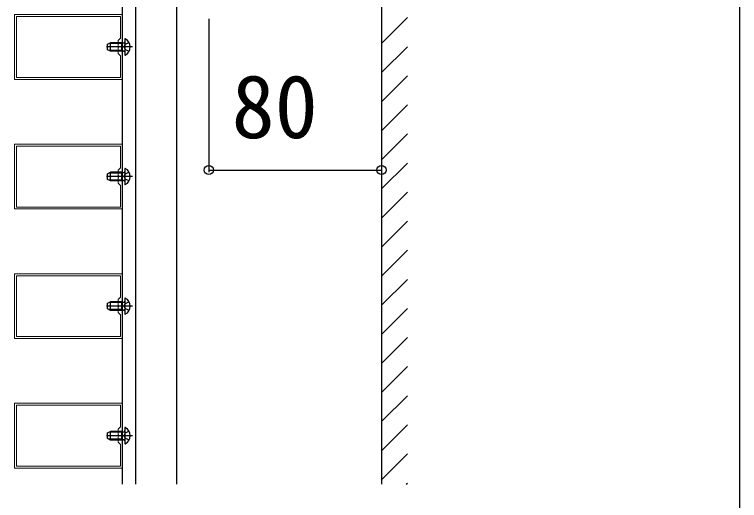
# Model space of a CAD drawing. Units: millimetres, scale not verified. Extents: x -1750 to 1750, y -2608 to 2592.
# Drawn here: x -60 to 275.8, y 1298.5 to 1523.5 of the extents above; entities that cross this region are included whole.
import ezdxf
from ezdxf.enums import TextEntityAlignment as Align

# ---------------------------------------------------------------- set-up
doc = ezdxf.new("R2010")
doc.units = ezdxf.units.MM
doc.header["$LTSCALE"] = 14
doc.layers.add('0-3_YKK_11', color=7, linetype='Continuous', lineweight=18)
for name, color, linetype in [('0-4_YKK_12', 2, 'Continuous'), ('0-5_YKK_13', 4, 'Continuous'), ('0-6_YKK_D', 6, 'Continuous'), ('0-8_YSS_K', 3, 'Continuous')]:
    doc.layers.add(name, color=color, linetype=linetype)
doc.styles.add('ＭＳ ゴシック', font='')
doc.styles.get('ＭＳ ゴシック').set_extended_font_data('MS Gothic')

msp = doc.modelspace()

# ---------------------------------------------------------------- linework, layer by layer
at = {"layer": '0-3_YKK_11'}
for points in [[(-60, 1493.5), (-10, 1493.5), (-10, 1523.5), (-60, 1523.5)], [(-59.1, 1494.4), (-10.9, 1494.4), (-10.9, 1504.4), (-12, 1505.5), (-12, 1508.04), (-11.88, 1508.23), (-11.88, 1508.77), (-12, 1508.96), (-12, 1511.5), (-10.9, 1512.6), (-10.9, 1522.6), (-59.1, 1522.6)], [(-60, 1433.5), (-10, 1433.5), (-10, 1463.5), (-60, 1463.5)], [(-59.1, 1434.4), (-10.9, 1434.4), (-10.9, 1444.4), (-12, 1445.5), (-12, 1448.04), (-11.88, 1448.23), (-11.88, 1448.77), (-12, 1448.96), (-12, 1451.5), (-10.9, 1452.6), (-10.9, 1462.6), (-59.1, 1462.6)], [(-60, 1373.5), (-10, 1373.5), (-10, 1403.5), (-60, 1403.5)], [(-59.1, 1374.4), (-10.9, 1374.4), (-10.9, 1384.4), (-12, 1385.5), (-12, 1388.04), (-11.88, 1388.23), (-11.88, 1388.77), (-12, 1388.96), (-12, 1391.5), (-10.9, 1392.6), (-10.9, 1402.6), (-59.1, 1402.6)], [(-60, 1313.5), (-10, 1313.5), (-10, 1343.5), (-60, 1343.5)], [(-59.1, 1314.4), (-10.9, 1314.4), (-10.9, 1324.4), (-12, 1325.5), (-12, 1328.04), (-11.88, 1328.23), (-11.88, 1328.77), (-12, 1328.96), (-12, 1331.5), (-10.9, 1332.6), (-10.9, 1342.6), (-59.1, 1342.6)]]:
    msp.add_lwpolyline(points, close=True, dxfattribs=at)
at = {"layer": '0-4_YKK_12'}
msp.add_line((-4, 1643.5), (-4, 1306), dxfattribs=at)
msp.add_lwpolyline([(-10, 1306), (-10, 1643.5), (15, 1643.5), (15, 1306)], dxfattribs=at)
at = {"layer": '0-5_YKK_13'}
for p, q in [((-8.9, 1512.1), (-8.9, 1504.9)), ((-5.4, 1508.5), (-17.39, 1508.5)), ((-16.9, 1509.8), (-15.5, 1510.5)), ((-16.9, 1507.2), (-16.9, 1509.8)), ((-10.3, 1510.12), (-16.26, 1510.12)), ((-10.3, 1510.5), (-15.5, 1510.5)), ((-15.5, 1506.5), (-15.5, 1510.5)), ((-10.3, 1506.5), (-10.3, 1510.5)), ((-10.3, 1510.5), (-9.49, 1510.36)), ((-10.3, 1510.12), (-9.28, 1510.36)), ((-9.36, 1508.5), (-8.75, 1509.64)), ((-9.36, 1508.5), (-8.75, 1507.35)), ((-6.93, 1510.55), (-8.75, 1509.64)), ((-15.5, 1506.5), (-16.9, 1507.2)), ((-10.3, 1506.88), (-16.26, 1506.88)), ((-10.3, 1506.5), (-15.5, 1506.5)), ((-10.3, 1506.88), (-9.28, 1506.64)), ((-10.3, 1506.5), (-9.49, 1506.64)), ((-6.93, 1506.45), (-8.75, 1507.35)), ((-8.9, 1452.1), (-8.9, 1444.9)), ((-5.4, 1448.5), (-17.39, 1448.5)), ((-16.9, 1449.8), (-15.5, 1450.5)), ((-16.9, 1447.2), (-16.9, 1449.8)), ((-10.3, 1450.12), (-16.26, 1450.12)), ((-10.3, 1450.5), (-15.5, 1450.5)), ((-15.5, 1446.5), (-15.5, 1450.5)), ((-10.3, 1446.5), (-10.3, 1450.5)), ((-10.3, 1450.5), (-9.49, 1450.36)), ((-10.3, 1450.12), (-9.28, 1450.36)), ((-9.36, 1448.5), (-8.75, 1449.64)), ((-9.36, 1448.5), (-8.75, 1447.35)), ((-6.93, 1450.55), (-8.75, 1449.64)), ((-6.93, 1446.45), (-8.75, 1447.35)), ((-15.5, 1446.5), (-16.9, 1447.2)), ((-10.3, 1446.88), (-16.26, 1446.88)), ((-10.3, 1446.5), (-15.5, 1446.5)), ((-10.3, 1446.88), (-9.28, 1446.64)), ((-10.3, 1446.5), (-9.49, 1446.64)), ((-16.9, 1389.8), (-15.5, 1390.5)), ((-10.3, 1390.5), (-15.5, 1390.5)), ((-15.5, 1386.5), (-15.5, 1390.5)), ((-10.3, 1386.5), (-10.3, 1390.5)), ((-10.3, 1390.5), (-9.49, 1390.36)), ((-10.3, 1390.12), (-9.28, 1390.36)), ((-8.9, 1392.1), (-8.9, 1384.9)), ((-6.93, 1390.55), (-8.75, 1389.64)), ((-5.4, 1388.5), (-17.39, 1388.5)), ((-16.9, 1387.2), (-16.9, 1389.8)), ((-15.5, 1386.5), (-16.9, 1387.2)), ((-10.3, 1390.12), (-16.26, 1390.12)), ((-10.3, 1386.88), (-16.26, 1386.88)), ((-10.3, 1386.88), (-9.28, 1386.64)), ((-9.36, 1388.5), (-8.75, 1389.64)), ((-9.36, 1388.5), (-8.75, 1387.35)), ((-6.93, 1386.45), (-8.75, 1387.35)), ((-10.3, 1386.5), (-15.5, 1386.5)), ((-10.3, 1386.5), (-9.49, 1386.64)), ((-16.9, 1329.8), (-15.5, 1330.5)), ((-16.9, 1327.2), (-16.9, 1329.8)), ((-10.3, 1330.12), (-16.26, 1330.12)), ((-10.3, 1330.5), (-15.5, 1330.5)), ((-15.5, 1326.5), (-15.5, 1330.5)), ((-10.3, 1326.5), (-10.3, 1330.5)), ((-10.3, 1330.5), (-9.49, 1330.36)), ((-10.3, 1330.12), (-9.28, 1330.36)), ((-8.9, 1332.1), (-8.9, 1324.9)), ((-6.93, 1330.55), (-8.75, 1329.64)), ((-5.4, 1328.5), (-17.39, 1328.5)), ((-15.5, 1326.5), (-16.9, 1327.2)), ((-10.3, 1326.88), (-16.26, 1326.88)), ((-10.3, 1326.5), (-15.5, 1326.5)), ((-10.3, 1326.88), (-9.28, 1326.64)), ((-10.3, 1326.5), (-9.49, 1326.64)), ((-9.36, 1328.5), (-8.75, 1329.64)), ((-9.36, 1328.5), (-8.75, 1327.35)), ((-6.93, 1326.45), (-8.75, 1327.35))]:
    msp.add_line(p, q, dxfattribs=at)
for centre, radius, start, end in [((-8.75, 1512.1), 0.154, 62.719, 180), ((-10.6, 1508.5), 4.2, 297.281, 62.719), ((-9.4, 1510.85), 0.5, 259.909, 0), ((-9.4, 1506.15), 0.5, 0, 100.091), ((-8.75, 1504.9), 0.154, 180, 297.281), ((-9.4, 1450.85), 0.5, 259.909, 0), ((-8.75, 1452.1), 0.154, 62.719, 180), ((-10.6, 1448.5), 4.2, 297.281, 62.719), ((-9.4, 1446.15), 0.5, 0, 100.091), ((-8.75, 1444.9), 0.154, 180, 297.281), ((-9.4, 1390.85), 0.5, 259.909, 0), ((-8.75, 1392.1), 0.154, 62.719, 180), ((-10.6, 1388.5), 4.2, 297.281, 62.719), ((-9.4, 1386.15), 0.5, 0, 100.091), ((-8.75, 1384.9), 0.154, 180, 297.281), ((-9.4, 1330.85), 0.5, 259.909, 0), ((-8.75, 1332.1), 0.154, 62.719, 180), ((-10.6, 1328.5), 4.2, 297.281, 62.719), ((-9.4, 1326.15), 0.5, 0, 100.091), ((-8.75, 1324.9), 0.154, 180, 297.281)]:
    msp.add_arc(centre, radius, start, end, dxfattribs=at)
at = {"layer": '0-6_YKK_D'}
for p, q in [((275.8, 1568.5), (275.8, 488.5)), ((30, 1521.5), (30, 1450.5)), ((110, 1521.5), (110, 1450.5)), ((30, 1451.5), (110, 1451.5))]:
    msp.add_line(p, q, dxfattribs=at)
for centre in [(30, 1451.5), (110, 1451.5)]:
    msp.add_circle(centre, 2.12, dxfattribs=at)
at = {"layer": '0-8_YSS_K'}
for p, q in [((110, 1673.5), (110, 1306)), ((110, 1510.12), (122, 1522.12)), ((110, 1496.65), (122, 1508.65)), ((110, 1483.18), (122, 1495.18)), ((110, 1469.71), (122, 1481.71)), ((110, 1456.24), (122, 1468.24)), ((110, 1442.77), (122, 1454.77)), ((110, 1429.3), (122, 1441.3)), ((110, 1415.83), (122, 1427.83)), ((110, 1402.36), (122, 1414.36)), ((110, 1388.89), (122, 1400.89)), ((110, 1375.42), (122, 1387.42)), ((110, 1361.95), (122, 1373.95)), ((110, 1348.48), (122, 1360.48)), ((110, 1335.01), (122, 1347.01)), ((110, 1321.54), (122, 1333.54)), ((110, 1308.07), (122, 1320.07)), ((121.4, 1306), (122, 1306.6))]:
    msp.add_line(p, q, dxfattribs=at)

# ---------------------------------------------------------------- texts
at = {"layer": '0-6_YKK_D', "style": 'ＭＳ ゴシック'}
msp.add_text('80', height=29.33, dxfattribs=at).set_placement((40.57, 1457.5), align=Align.BOTTOM_LEFT)

doc.saveas('drawing.dxf')
